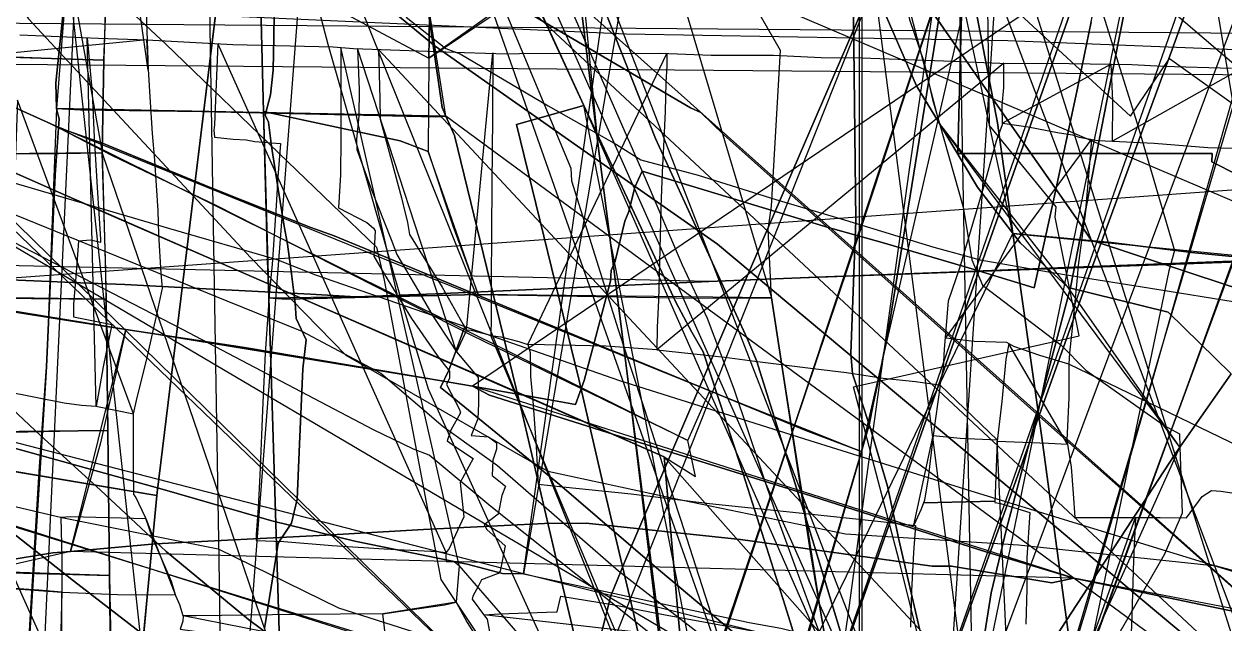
# Model space of a CAD drawing. Extents: x -6790 to 12600, y -1098 to 2171.
# Drawn here: x 516 to 627.3, y 359.2 to 414.8 of the extents above; entities that cross this region are included whole.
import ezdxf

# ---------------------------------------------------------------- set-up
doc = ezdxf.new("R2010")
doc.units = 0

msp = doc.modelspace()

# ---------------------------------------------------------------- linework, layer by layer
for points in [[(593.71, 814.33), (0.06, 814.26), (0.06, -0.07), (593.71, 0), (593.71, 814.33)], [(593.47, 802.52), (0, 802.52), (0, 0), (593.47, 0), (593.47, 802.52)], [(599.75, 628.52), (599.34, 625.74), (599.05, 623.63), (596.81, 608.92), (592.94, 584.31), (589.05, 559.57), (594.7, 558.69), (588.2, 518.03), (573.71, 430.7), (562.29, 363.85), (599.75, 628.52)], [(496.76, 624.88), (502.79, 613.87), (513.54, 594.55), (516.07, 589.88), (524.03, 578.97), (533.14, 567.12), (539.52, 558.76), (537.53, 548.68), (533.22, 521.8), (531.57, 512.61), (527.67, 488.19), (525.6, 476.26), (526.1, 474.08), (526.13, 459.17), (526.47, 440.74), (527.48, 410.55), (496.76, 624.88)], [(569.14, 404.27), (566.56, 425.19), (561.91, 459.18), (559.76, 473.28), (548.22, 553.03), (545.77, 569.34), (545.46, 571.99), (545.86, 574.09), (547.34, 582.9), (548.68, 589.74), (550.27, 598.21), (569.14, 404.27)], [(587.44, 377.59), (577.24, 347.05), (576.6, 345.58), (577.59, 343.55), (581.44, 339.31), (584.57, 335.49), (587.22, 342.98), (612.76, 415.15), (632.07, 471.38), (641.42, 498.23), (648.79, 519.67), (654.71, 536.68), (657.84, 545.98), (658.17, 547.38), (650.33, 548.96), (644.7, 549.8), (644.47, 548.54), (640.35, 535.96), (632.1, 511.28), (617.62, 468.35), (598.9, 411.87), (593.47, 395.51), (587.44, 377.59)], [(644.7, 549.8), (644.47, 548.54), (640.35, 535.96), (632.1, 511.28), (617.62, 468.35), (598.9, 411.87), (593.47, 395.51), (587.44, 377.59), (644.7, 549.8)], [(658.17, 547.38), (657.84, 545.98), (654.71, 536.68), (648.79, 519.67), (641.42, 498.23), (632.07, 471.38), (612.76, 415.15), (587.22, 342.98), (658.17, 547.38)], [(668.3, 544.72), (662.82, 528.57), (657.03, 511.78), (651.67, 496.63), (636.1, 451.72), (628.48, 430.58), (628.47, 429.17), (622.47, 412.48), (614.87, 391.78), (606.44, 368.13), (600.04, 350.51), (594, 333.82), (592.14, 328.69), (591.65, 326.87), (668.3, 544.72)], [(517.02, 517.32), (529.7, 489.97), (540, 467.64), (549.3, 447.66), (554.33, 436.68), (559.05, 426.57), (567.9, 407.29), (517.02, 517.32)], [(520.5, 516.62), (533.15, 488.5), (544.04, 465.87), (554.05, 443.24), (564.1, 422.2), (573.59, 400.55), (577.01, 392.51), (579.34, 387.55), (581.82, 381.01), (585.66, 369.6), (591.5, 353.56), (598.47, 330.65), (600.62, 322.66), (605.11, 317.93), (609.13, 309.43), (616.28, 294.98), (620.96, 285.67), (633.25, 262.15), (639.75, 248.6), (643.35, 240.69), (647.84, 230.64), (520.5, 516.62)], [(613, 498.18), (617.45, 473.77), (621.74, 452.4), (628.88, 415.49), (633.55, 391.5), (634.06, 388.68), (635.85, 388.4), (637.57, 378.19), (643, 348.79), (648.26, 320.95), (649.98, 312.25), (648.01, 312.79), (644.11, 311.83), (613, 498.18)], [(611.09, 494.35), (605.8, 455.06), (601.46, 424.35), (598.06, 401.12), (594.36, 374.67), (592.37, 359.78), (589.66, 341.62), (589.52, 339.35), (588.16, 329.48), (586.71, 317.39), (585.38, 308.14), (582.47, 285.39), (579.11, 260.34), (576.65, 241.79), (606.75, 231.4), (606.8, 230.34), (602.81, 210.55), (599.08, 191.44), (596.34, 176.89), (591.91, 153.67), (588.91, 137.6), (587.13, 128.03), (611.09, 494.35)], [(555.46, 488.7), (571.51, 492.81), (575.08, 479.54), (577.71, 469.97), (580.86, 458.53), (582.74, 449.43), (582.79, 447.1), (581.58, 436.52), (576.99, 429.31), (574.45, 425.8), (566.37, 420.85), (558.25, 415.02), (553.51, 411.68), (553.63, 417.46), (537.84, 420.06), (537.27, 441.4), (536.79, 461.13), (536.38, 471.63), (536.36, 474.34), (535.91, 475.35), (537.2, 481.24), (537.94, 484.63), (555.46, 488.7)], [(539.55, 486.89), (540.7, 486.11), (547.1, 477.14), (551.78, 471.79), (558.86, 464.02), (567.08, 455.22), (577.36, 444.85), (587.06, 434.84), (596.74, 426.07), (607.2, 416.81), (618.62, 406.28), (622.23, 411.65), (637.58, 400.7), (649.31, 391.87), (657.98, 385.66), (539.55, 486.89)], [(588.99, 482.29), (591.94, 478.36), (592.91, 477.24), (597.51, 451.52), (603.67, 419.24), (606.26, 405.68), (607.71, 395.41), (588.99, 482.29)], [(679.82, 388.34), (677.53, 388.31), (658.35, 390.25), (635.28, 392.56), (624.26, 393.63), (616.83, 394.57), (607.71, 395.41), (606.26, 405.68), (603.67, 419.24), (597.51, 451.52), (592.91, 477.24), (591.94, 478.36), (588.99, 482.29), (597.48, 480.92), (637.52, 473.1), (645.68, 471.49), (646.38, 471.57), (669.8, 463.38), (687.43, 457.12), (684.16, 427), (679.98, 388.34), (679.82, 388.34)], [(428.18, 481.58), (440.93, 480.13), (450.2, 479.32), (462.77, 471.69), (469.67, 466.95), (479.36, 458.65), (487.88, 451.64), (500.69, 439.86), (516.6, 424.7), (529.11, 413), (540.43, 402.05), (548.66, 394.13), (549.38, 391.07), (552.03, 377.02), (554.65, 363.32), (558.83, 356.99), (563.34, 349.3), (428.18, 481.58)], [(523.38, 411.47), (523.93, 425.47), (524.45, 443.69), (524.99, 472.44), (525.13, 476.15), (523.38, 411.47)], [(555.11, 406.28), (554.75, 407.09), (550.46, 436.78), (546.75, 461.04), (544.63, 473.33), (538.72, 473.04), (533.45, 472.95), (530.51, 465.96), (529.16, 462.5), (526.49, 455.54), (522.42, 445.25), (521.8, 442.84), (521.57, 441.43), (520.66, 429.84), (519.62, 416.22), (518.93, 409.39), (519, 407), (521.22, 406.88), (532.48, 406.72), (544.76, 406.44), (554.16, 406.23), (555.11, 406.28)], [(544.63, 473.33), (546.75, 461.04), (550.46, 436.78), (554.75, 407.09), (555.11, 406.28), (544.63, 473.33)], [(553.37, 461), (557.78, 449.03), (562.3, 437.17), (567.12, 424.05), (569.77, 416.34), (574.55, 404.22), (583.05, 385.65), (583.91, 383.61), (588.46, 369.12), (592.54, 355.69), (595.46, 346.16), (600.55, 330.02), (602.97, 323.3), (603.39, 321.86), (605.4, 323.11), (610.75, 312.87), (553.37, 461)], [(567.8, 350.4), (567.48, 350.68), (567.99, 352.23), (570.41, 361.81), (571.02, 363.3), (571.69, 364.97), (582.29, 389.66), (596.12, 421.75), (596.22, 423.41), (597.59, 429.21), (604.05, 461.81), (605.98, 461.49), (626.52, 458.95), (621.85, 435.28), (617.06, 411.04), (613.04, 390.38), (607.11, 368.01), (605.69, 362.08), (602.7, 343.11), (567.8, 350.4)], [(602.7, 343.11), (605.69, 362.08), (607.11, 368.01), (613.04, 390.38), (617.06, 411.04), (621.85, 435.28), (626.52, 458.95), (602.7, 343.11)], [(650.19, 456.27), (645.3, 421.04), (640.45, 384.4), (637.81, 364.39), (635.42, 345.88), (634.7, 338.03), (632.48, 338.24), (602.7, 343.11), (605.69, 362.08), (607.11, 368.01), (613.04, 390.38), (617.06, 411.04), (621.85, 435.28), (626.52, 458.95), (650.19, 456.27)], [(532.63, 452.76), (539.59, 430.32), (544.16, 412.98), (551.12, 388.7), (553.47, 381), (562.84, 360.38), (573.92, 335.97), (578.71, 324.77), (582.51, 316.06), (590.54, 299.3), (595.18, 288.04), (606.55, 263.9), (615.79, 243.6), (621.25, 230.98), (622.76, 228.31), (532.63, 452.76)], [(611.64, 453), (608.72, 443.89), (602.51, 425.07), (602.21, 423.98), (597.5, 394.69), (596.3, 387.25), (595.39, 382.53), (594.77, 379.71), (594.38, 377.65), (593.66, 375.18), (611.64, 453)], [(397.81, 393.15), (401.67, 446.22), (463.27, 436.34), (518.44, 427.77), (531.35, 425.76), (534.9, 425.34), (534.41, 421.25), (528.31, 371.38), (528.28, 371.09), (469.58, 380.96), (397.81, 393.15)], [(602.1, 345.25), (597.31, 364.46), (592.91, 381.18), (613.86, 385.91), (611.62, 396.91), (611.72, 397.89), (605.53, 405.43), (605.31, 420.78), (605.19, 423.84), (618.62, 427.01), (620.03, 441.99), (635.99, 444.39), (639.14, 444.54), (602.1, 345.25)], [(639.14, 444.54), (638.23, 442.39), (635.42, 435.66), (628.79, 410.48), (620.8, 382.39), (614.42, 360.31), (610.3, 346.82), (639.14, 444.54)], [(575.34, 374.68), (559.83, 381.53), (523.78, 397.19), (495.26, 409.81), (459.46, 425.51), (429.32, 438.82), (417.01, 443.96), (575.34, 374.68)], [(519, 407), (518.93, 409.39), (519.62, 416.22), (520.66, 429.84), (521.57, 441.43), (521.8, 442.84), (519, 407)], [(592.08, 440.15), (592.65, 431.76), (592.95, 412.79), (593.12, 396.6), (592.67, 384.26), (592.83, 382.39), (594.42, 377.51), (596.08, 371.96), (597.13, 367.02), (599.03, 358.74), (601.01, 350.28), (604.44, 339.67), (605.47, 336.2), (592.08, 440.15)], [(538.45, 439.02), (540.29, 435.46), (545.05, 425.96), (549.94, 416.2), (554.12, 412.78), (567.61, 403.29), (580.31, 394.42), (593.53, 383.35), (609.59, 369.97), (619.71, 361.43), (631.82, 351.29), (635.42, 348.53), (538.45, 439.02)], [(553.05, 434.22), (555.64, 428.31), (560.61, 416.05), (566.69, 401.46), (566.77, 400.29), (571.1, 386.51), (576.88, 368.9), (583.4, 348.61), (585.35, 342.52), (553.05, 434.22)], [(641.04, 351.09), (638.16, 353.66), (609.93, 378.64), (580.86, 404.59), (578.75, 406.64), (577.79, 407.06), (560.97, 416.92), (553.28, 421.49), (550.65, 428.2), (548.34, 433.81), (641.04, 351.09)], [(313.59, 432.06), (372.23, 412.05), (399, 402.78), (436.81, 391.59), (498.67, 373.27), (548.18, 358), (560.59, 353.88), (313.59, 432.06)], [(642.28, 431.96), (631.59, 402.16), (619.83, 370.18), (600.94, 317.98), (600.33, 316.29), (642.28, 431.96)], [(534.9, 425.34), (534.41, 421.25), (528.31, 371.38), (528.28, 371.09), (534.9, 425.34)], [(585.3, 389.43), (585.01, 395.79), (585.32, 397.93), (586.14, 412.39), (583.8, 416.45), (586.02, 425.17), (574.45, 425.8), (566.37, 420.85), (558.25, 415.02), (553.51, 411.68), (553.47, 403.02), (555.75, 396.12), (558.09, 389.74), (578.3, 389.4), (585.3, 389.43)], [(574.45, 425.8), (566.37, 420.85), (558.25, 415.02), (553.51, 411.68), (574.45, 425.8)], [(585.3, 389.43), (585.01, 395.79), (585.32, 397.93), (586.14, 412.39), (583.8, 416.45), (586.02, 425.17), (574.45, 425.8), (585.3, 389.43)], [(596.08, 424.14), (595.94, 415.55), (598.77, 409.11), (600.88, 405.6), (596.08, 424.14)], [(596.08, 424.14), (598.12, 415.25), (599.46, 411.26), (600.24, 407.82), (600.88, 405.6), (596.08, 424.14)], [(557.57, 381.23), (565.09, 379.9), (567.12, 379.54), (567.92, 381.76), (570.37, 390.97), (570.44, 391.97), (570.81, 392.85), (571.69, 396.54), (572.09, 397.46), (572.64, 399.69), (573.32, 401.19), (590.47, 396), (595.57, 394.58), (604.12, 392.06), (609.69, 390.35), (610.73, 395.1), (611.57, 398.91), (612.51, 403.39), (613.67, 408.74), (614.97, 415.03), (615.71, 418.76), (616.28, 420.94), (557.57, 381.23)], [(557.57, 381.23), (565.09, 379.9), (567.12, 379.54), (567.92, 381.76), (570.37, 390.97), (570.44, 391.97), (570.81, 392.85), (571.69, 396.54), (572.09, 397.46), (572.64, 399.69), (573.32, 401.19), (590.47, 396), (595.57, 394.58), (604.12, 392.06), (609.69, 390.35), (610.73, 395.1), (611.57, 398.91), (612.51, 403.39), (613.67, 408.74), (614.97, 415.03), (615.71, 418.76), (616.28, 420.94), (557.57, 381.23)], [(596.12, 421.75), (582.29, 389.66), (571.69, 364.97), (571.02, 363.3), (570.41, 361.81), (567.99, 352.23), (567.48, 350.68), (567.8, 350.4), (596.12, 421.75)], [(553.51, 411.68), (553.63, 417.46), (537.84, 420.06), (553.51, 411.68)], [(550.87, 404), (538.2, 406.72), (537.84, 420.06), (553.63, 417.46), (553.51, 411.68), (553.47, 403.02), (550.87, 404)], [(521.84, 413.56), (522.3, 408.46), (522.47, 404.32), (522.78, 399.19), (523.07, 394.87), (523.06, 394.57), (522.15, 394.78), (521.03, 394.69), (520.79, 391.4), (520.57, 388.84), (520.57, 387.68), (524.13, 386.95), (523.31, 383.03), (522.77, 379.87), (522.68, 379.39), (521.84, 413.56)], [(533.94, 413.02), (533.84, 410.02), (533.64, 405.48), (533.58, 404.98), (533.63, 404.33), (535.36, 404.17), (536.59, 404.08), (537.38, 403.94), (539.77, 403.75), (539.51, 400.65), (539.35, 398.01), (538.99, 392.52), (538.74, 390.09), (538.35, 384.3), (538.1, 379.02), (537.99, 376.7), (537.86, 373), (537.7, 369.96), (537.51, 367.48), (537.51, 366.94), (540.06, 366.82), (544.55, 366.47), (549.39, 366.16), (554.32, 365.91), (555.14, 365.8), (533.94, 413.02)], [(502.99, 402.71), (503.81, 411.59), (504.28, 412.18), (505.48, 411.98), (515.6, 411.72), (523.38, 411.47), (523.22, 402.9), (519.21, 402.83), (502.99, 402.71)], [(523.38, 411.47), (515.6, 411.72), (505.48, 411.98), (504.28, 412.18), (523.38, 411.47)], [(545.37, 412.66), (545.36, 407.47), (545.35, 404.25), (545.33, 400.85), (545.13, 397.8), (547.77, 396.42), (548.39, 395.91), (548.54, 395.64), (548.41, 393.29), (549.4, 391.6), (551.92, 387.53), (554.29, 384.1), (554.94, 383.24), (555.45, 382.62), (555.44, 381.99), (555.16, 381.41), (556.36, 379.09), (556.46, 378.77), (555.57, 377.16), (555.23, 376.18), (556.19, 375.49), (557.63, 374.53), (556.44, 372.3), (556.76, 369.13), (555.4, 366.2), (555.14, 365.8), (555.1, 365.49), (555.13, 364.97), (555.92, 364.95), (556.34, 364.61), (545.37, 412.66)], [(546.91, 412.55), (547.07, 408.75), (547.04, 406.31), (546.81, 404.12), (546.84, 403.21), (548.22, 399.45), (550.03, 394.84), (550.57, 393.47), (552.55, 390.07), (553.93, 387.71), (555.49, 385.34), (556.08, 384.43), (546.91, 412.55)], [(559.45, 412.16), (559.44, 406.18), (559.38, 399.98), (559.34, 395.62), (559.3, 390.85), (559.3, 387.55), (559.27, 385.93), (557.49, 386.41), (557.01, 386.44), (559.45, 412.16)], [(575.61, 412.1), (575.59, 410.97), (575.52, 409.41), (575.45, 406.73), (575.32, 404.09), (575.17, 401.09), (575.05, 397.86), (574.95, 393.93), (574.89, 391.5), (574.83, 389.21), (574.72, 386.68), (574.68, 384.6), (569.94, 384.94), (564.24, 385.09), (562.71, 385.12), (575.61, 412.1)], [(574.68, 384.6), (580.99, 383.93), (583.76, 383.56), (589.17, 382.87), (592.28, 382.52), (595.68, 381.99), (598.66, 381.69), (600.86, 381.38), (600.97, 381.35), (601.26, 382.9), (601.36, 384.69), (601.49, 386.13), (601.74, 389.17), (602.77, 392.23), (604.09, 396.6), (605.07, 399.95), (606.17, 404), (606.74, 405.51), (606.72, 407.29), (606.87, 408.95), (606.87, 410.71), (606.87, 411.21), (574.68, 384.6)], [(606.73, 405.65), (609.11, 405.3), (611.83, 404.78), (613.24, 404.55), (613.86, 404.33), (615.58, 404.02), (616.94, 403.96), (616.96, 407.67), (616.81, 411.12), (606.73, 405.65)], [(616.94, 403.96), (620.82, 403.77), (625.8, 403.37), (628.14, 403.31), (628.38, 405.98), (628.62, 408.23), (628.9, 410.7), (616.94, 403.96)], [(515.37, 407.76), (515.03, 398.39), (514.73, 392.99), (514.52, 387.1), (514.32, 382.22), (514.23, 380.78), (519.7, 379.71), (521.3, 379.47), (522.63, 379.4), (526.13, 378.69), (515.37, 407.76)], [(401.11, 406.89), (408.05, 405.56), (419.3, 403.74), (427.88, 402.28), (438.82, 400.54), (445.79, 399.28), (478.68, 393.62), (503.44, 389.95), (519.68, 387.4), (525.41, 386.51), (401.11, 406.89)], [(401.11, 406.89), (408.05, 405.56), (419.3, 403.74), (427.88, 402.28), (438.82, 400.54), (445.79, 399.28), (478.68, 393.62), (503.44, 389.95), (519.68, 387.4), (525.41, 386.51), (401.11, 406.89)], [(518.05, 383.03), (518.86, 400.84), (519.24, 406.04), (519.01, 406.84), (519, 407), (518.05, 383.03)], [(519, 407), (521.22, 406.88), (532.48, 406.72), (544.76, 406.44), (554.16, 406.23), (555.11, 406.28), (519, 407)], [(538.68, 389.45), (538.57, 392.93), (538.2, 406.72), (538.68, 389.45)], [(550.87, 404), (553.47, 403.02), (555.75, 396.12), (558.09, 389.74), (540.3, 389.32), (538.68, 389.45), (538.57, 392.93), (538.2, 406.72), (550.87, 404)], [(567.9, 407.29), (561.65, 405.51), (567.43, 381.89), (569.89, 371.32), (577.2, 340.3), (588.48, 292.38), (598.68, 247.92), (602.19, 232.61), (567.9, 407.29)], [(567.9, 407.29), (571.93, 398.72), (576.44, 389.02), (577.92, 386.26), (578.97, 384.44), (582.48, 373.8), (586.58, 360.88), (591.87, 343.89), (596.34, 330.19), (597.05, 327.66), (597.95, 325.16), (603.29, 314.94), (619, 284.5), (619.87, 283.38), (621.28, 280.48), (627.09, 268.51), (633.34, 255.22), (640.33, 240.67), (644.72, 231.79), (645.89, 229.97), (567.9, 407.29)], [(577.54, 376.2), (557.51, 385.93), (533.85, 397.98), (524.17, 402.62), (518.47, 405.57), (577.54, 376.2)], [(579.59, 380.8), (570.73, 384.47), (544.75, 395.2), (542.58, 395.95), (533.32, 399.65), (523.26, 403.77), (519.47, 405.12), (518.47, 405.57), (579.59, 380.8)], [(600.88, 405.6), (604.43, 399.7), (608.38, 394.55), (612.83, 390.4), (600.88, 405.6)], [(600.88, 405.6), (603.08, 397.86), (603.9, 392.96), (604.89, 390.62), (612.14, 385.09), (614.48, 382.72), (621.72, 377.6), (623.16, 376.82), (623.2, 375.6), (600.88, 405.6)], [(576.6, 345.58), (576.32, 346.17), (571.99, 381.92), (569.14, 404.27), (576.6, 345.58)], [(615, 404.12), (614.7, 400.44), (614.42, 397.19), (614.03, 394.53), (613.77, 392.44), (613.64, 390.98), (613.43, 388.76), (613.15, 386.04), (612.95, 384.35), (612.9, 383.29), (610.2, 384.1), (607.8, 384.92), (607.14, 385.28), (604.11, 385.39), (601.47, 385.7), (601.45, 385.71), (615, 404.12)], [(553.47, 403.02), (555.75, 396.12), (558.09, 389.74), (553.47, 403.02)], [(502.99, 402.71), (502.29, 394.34), (502.2, 393.77), (502.11, 393.21), (501.24, 389.63), (513.16, 389.4), (523.6, 389.3), (523.57, 391.99), (523.22, 402.9), (519.21, 402.83), (502.99, 402.71)], [(502.99, 402.71), (519.21, 402.83), (523.22, 402.9), (502.99, 402.71)], [(523.6, 389.3), (523.57, 391.99), (523.22, 402.9), (523.6, 389.3)], [(579.5, 390.94), (589.52, 391.34), (602.62, 391.86), (612.65, 392.25), (619.98, 392.53), (631.2, 392.96), (638.35, 393.36), (649.97, 393.85), (659.48, 394.28), (670.72, 394.72), (679.49, 395.16), (687.59, 395.09), (692.27, 395.3), (700.55, 395.69), (709.64, 395.96), (716.77, 396.16), (725.5, 396.43), (733.54, 396.73), (744.72, 397.14), (758.05, 397.64), (773.68, 398.03), (780.72, 398.27), (579.5, 390.94)], [(607.71, 395.41), (608.48, 389.95), (610.39, 376.47), (613.05, 356.84), (590.84, 343.51), (578.95, 336.21), (607.71, 395.41)], [(679.82, 388.34), (677.53, 388.31), (658.35, 390.25), (635.28, 392.56), (624.26, 393.63), (616.83, 394.57), (607.71, 395.41), (679.82, 388.34)], [(528.28, 371.09), (469.58, 380.96), (397.81, 393.15), (393.59, 275.55), (392.58, 253.35), (404.79, 254.82), (431.24, 258.31), (438.36, 259.44), (460.33, 258.49), (493.76, 257.24), (506.16, 256.82), (510.18, 256.52), (516.4, 256.44), (517.86, 257.87), (521.71, 302.06), (528.28, 371.09)], [(397.81, 393.15), (469.58, 380.96), (528.28, 371.09), (397.81, 393.15)], [(456.98, 393.72), (462.61, 393.44), (470.93, 393.14), (479.15, 392.79), (484.13, 392.54), (494.27, 392.05), (500.62, 391.72), (506.64, 391.43), (513.97, 391.15), (521.22, 390.82), (525.32, 390.68), (532.26, 390.31), (542.54, 389.78), (546.74, 389.54), (554.13, 389.8), (562.53, 390.18), (570.62, 390.55), (579.5, 390.94), (456.98, 393.72)], [(498.48, 376.59), (501.24, 389.63), (513.16, 389.4), (523.6, 389.3), (523.75, 377.13), (515.52, 377.03), (498.48, 376.59)], [(501.24, 389.63), (513.16, 389.4), (523.6, 389.3), (501.24, 389.63)], [(558.09, 389.74), (540.3, 389.32), (538.68, 389.45), (558.09, 389.74)], [(590.24, 358.21), (575.03, 358.17), (545.86, 357.71), (539.68, 357.52), (538.68, 389.45), (540.3, 389.32), (558.09, 389.74), (578.3, 389.4), (585.3, 389.43), (588.97, 365.65), (590.24, 358.21)], [(558.09, 389.74), (578.3, 389.4), (585.3, 389.43), (558.09, 389.74)], [(612.83, 390.4), (622.11, 388.1), (627.94, 382.4), (623.2, 375.6), (612.83, 390.4)], [(585.3, 389.43), (588.97, 365.65), (590.24, 358.21), (585.3, 389.43)], [(525.41, 386.51), (523.06, 376), (520.28, 365.92), (525.41, 386.51)], [(520.28, 365.92), (528.16, 366.61), (543.98, 367.41), (553.03, 367.96), (564.24, 368.5), (568.13, 368.53), (582.43, 367.01), (600.2, 364.56), (602, 364.56), (611.32, 362.99), (613.37, 363.42), (605.2, 365.87), (586.82, 371.75), (571.27, 376.57), (559.16, 380.41), (557.57, 381.23), (551.07, 382.37), (536.41, 384.82), (525.41, 386.51), (523.06, 376), (520.28, 365.92)], [(525.41, 386.51), (523.06, 376), (520.28, 365.92), (525.41, 386.51)], [(520.28, 365.92), (528.16, 366.61), (543.98, 367.41), (553.03, 367.96), (564.24, 368.5), (568.13, 368.53), (582.43, 367.01), (600.2, 364.56), (602, 364.56), (611.32, 362.99), (613.37, 363.42), (605.2, 365.87), (586.82, 371.75), (571.27, 376.57), (559.16, 380.41), (557.57, 381.23), (551.07, 382.37), (536.41, 384.82), (525.41, 386.51), (523.06, 376), (520.28, 365.92)], [(525.41, 386.51), (536.41, 384.82), (551.07, 382.37), (557.57, 381.23), (525.41, 386.51)], [(525.41, 386.51), (536.41, 384.82), (551.07, 382.37), (557.57, 381.23), (525.41, 386.51)], [(607.34, 385.17), (607.05, 383.74), (606.67, 379.81), (606.23, 376.15), (611.01, 375.95), (612.78, 375.85), (607.34, 385.17)], [(505.76, 384.16), (519.81, 352.85), (525.75, 339.86), (533.08, 323.83), (542.67, 303.25), (549.91, 286.99), (559.35, 266.22), (564.97, 253.9), (571.83, 239.07), (580.75, 219.88), (587.04, 206.01), (589.39, 200.8), (590.68, 196.97), (592.64, 171.62), (594.83, 148.3), (596.28, 124.7), (598.56, 99.46), (599.94, 77.52), (505.76, 384.16)], [(487.01, 383.27), (528.99, 371.64), (538.95, 368.76), (546.67, 366.88), (557.08, 364.73), (560.37, 363.86), (562.29, 363.85), (487.01, 383.27)], [(515.63, 344.04), (515.88, 346.16), (516.52, 359.09), (517.38, 373.32), (518.05, 383.03), (515.63, 344.04)], [(612.9, 383.29), (612.88, 380.16), (612.72, 376.22), (613.12, 373.74), (613.28, 371.28), (613.46, 369.05), (617.04, 369.05), (621.35, 369.06), (623.82, 369.03), (625.26, 371.01), (626.13, 371.58), (627, 371.51), (631.03, 370.88), (636.18, 370.27), (639.56, 369.65), (641.87, 369.29), (612.9, 383.29)], [(557.57, 381.23), (559.16, 380.41), (571.27, 376.57), (586.82, 371.75), (605.2, 365.87), (613.37, 363.42), (557.57, 381.23)], [(557.57, 381.23), (559.16, 380.41), (571.27, 376.57), (586.82, 371.75), (605.2, 365.87), (613.37, 363.42), (557.57, 381.23)], [(593.66, 375.18), (588.48, 377.13), (579.59, 380.8), (593.66, 375.18)], [(600.97, 381.35), (600.53, 378.23), (600.32, 376.66), (602.82, 376.43), (606.25, 376.25), (600.97, 381.35)], [(587.44, 377.59), (577.24, 347.05), (576.6, 345.58), (587.44, 377.59)], [(495.24, 364.65), (498.48, 376.59), (515.52, 377.03), (523.75, 377.13), (523.91, 363.67), (511.35, 364.01), (496.7, 364.43), (495.24, 364.65)], [(498.48, 376.59), (515.52, 377.03), (523.75, 377.13), (498.48, 376.59)], [(600.32, 376.66), (599.83, 372.74), (599.51, 370.66), (599.18, 369.82), (598.5, 368.34), (600.32, 376.66)], [(593.66, 375.18), (589.47, 360.79), (586.62, 350.94), (584.83, 345.33), (593.66, 375.18)], [(623.2, 375.6), (622.73, 374.92), (611.66, 357.95), (610.47, 353.03), (609.23, 344.5), (623.2, 375.6)], [(623.2, 375.6), (623.41, 369.45), (621.76, 365.67), (615.45, 354.65), (609.23, 344.5), (623.2, 375.6)], [(575.34, 374.68), (577.52, 350.2), (577.65, 345.78), (611.27, 305.82), (649.3, 260.8), (661.48, 246.37), (661.5, 242.32), (685.05, 211.7), (686.37, 210.84), (719.01, 187.38), (730.81, 179.13), (750.14, 177.15), (575.34, 374.68)], [(528.28, 371.09), (521.71, 302.06), (517.86, 257.87), (528.28, 371.09)], [(599.42, 370.43), (606.01, 370.57), (606.04, 370.57), (599.42, 370.43)], [(527.29, 368.95), (520.31, 369.13), (519.4, 369.07), (519.47, 365.3), (519.47, 362.15), (524.65, 361.92), (530.02, 361.9), (527.29, 368.95)], [(520.28, 365.92), (528.16, 366.61), (543.98, 367.41), (553.03, 367.96), (564.24, 368.5), (568.13, 368.53), (582.43, 367.01), (600.2, 364.56), (602, 364.56), (611.32, 362.99), (613.37, 363.42), (520.28, 365.92)], [(520.28, 365.92), (528.16, 366.61), (543.98, 367.41), (553.03, 367.96), (564.24, 368.5), (568.13, 368.53), (582.43, 367.01), (600.2, 364.56), (602, 364.56), (611.32, 362.99), (613.37, 363.42), (520.28, 365.92)], [(619.07, 369.06), (618.88, 365.1), (618.72, 358.99), (618.55, 356.48), (618.18, 352.64), (617.77, 347.3), (617.32, 343.7), (617.04, 341.3), (616.45, 337.29), (616.03, 334.99), (615.49, 335.22), (610.92, 335.55), (607.22, 335.79), (619.07, 369.06)], [(469.21, 354.22), (491.83, 361.24), (493.52, 361.67), (496.28, 361.91), (506.48, 363.82), (518.63, 365.78), (520.28, 365.92), (469.21, 354.22)], [(469.21, 354.22), (491.83, 361.24), (493.52, 361.67), (496.28, 361.91), (506.48, 363.82), (518.63, 365.78), (520.28, 365.92), (469.21, 354.22)], [(495.24, 364.65), (492.99, 356.3), (487.6, 344.03), (482.56, 332.65), (481.19, 330.08), (482.49, 330.14), (486.35, 330.3), (498.49, 330.1), (502.24, 330.02), (517.01, 329.7), (524.56, 329.36), (524.15, 343.82), (523.91, 363.67), (511.35, 364.01), (496.7, 364.43), (495.24, 364.65)], [(495.24, 364.65), (496.7, 364.43), (511.35, 364.01), (523.91, 363.67), (495.24, 364.65)], [(524.56, 329.36), (524.15, 343.82), (523.91, 363.67), (524.56, 329.36)], [(562.29, 363.85), (578.82, 360.28), (583.23, 359.33), (586.18, 358.81), (597.69, 355.93), (609.79, 352.92), (619, 350.73), (622.97, 349.2), (628.38, 347.37), (562.29, 363.85)], [(613.37, 363.42), (631.5, 359.67), (645.11, 357.07), (673.33, 351.91), (674.27, 351.75), (613.37, 363.42)], [(613.37, 363.42), (631.5, 359.67), (645.11, 357.07), (673.33, 351.91), (674.27, 351.75), (613.37, 363.42)], [(519.47, 362.15), (517.35, 362.33), (513.64, 362.56), (513.08, 362.59), (519.47, 362.15)], [(519.47, 362.15), (519.39, 358.61), (519.49, 354.63), (519.47, 362.15)], [(549.27, 360.11), (551.75, 360.49), (555, 360.97), (556.05, 361.21), (549.27, 360.11)], [(558.62, 360.02), (560.07, 360.13), (564.43, 360.27), (565.44, 360.32), (565.76, 361.76), (570.53, 360.98), (575.3, 360.05), (581.89, 358.86), (589.77, 357.37), (595.67, 356.06), (598.1, 355.55), (558.62, 360.02)], [(530.75, 359.94), (530.7, 359.43), (530.47, 358.7), (534.48, 358.14), (539.28, 357.52), (543.38, 356.97), (546.65, 356.61), (549.6, 356.22), (530.75, 359.94)]]:
    msp.add_lwpolyline(points, close=True)
for points in [[(566.12, 635.01), (583.84, 631.4), (587.57, 630.64), (599.75, 628.52), (599.34, 625.74), (599.05, 623.63), (596.81, 608.92), (592.94, 584.31), (589.05, 559.57), (594.7, 558.69), (588.2, 518.03), (573.71, 430.7), (562.29, 363.85), (560.37, 363.86), (557.08, 364.73), (546.67, 366.88), (538.95, 368.76), (528.99, 371.64), (487.01, 383.27)], [(512.83, 603.16), (521.55, 590.68), (529.05, 580.28), (536.21, 570.02), (540.78, 563.82), (545.52, 557.24), (543.92, 548.88), (542.25, 538.96), (540.51, 527.78), (537.68, 511.97), (534.44, 493.69), (532.05, 479.31), (531.95, 476.61), (532.29, 459.19), (533.29, 439.45), (533.21, 414.42), (533.77, 381.47), (534.03, 365.16), (534.39, 340.48), (534.72, 307.92), (535.06, 282.58), (535.64, 276.34), (496.87, 633.35)], [(609.23, 67.74), (599.13, 614.13), (599.13, 614.13), (563.94, 558.69), (550.88, 538.3), (543.51, 527.47), (533.92, 511.9), (529.78, 506.16), (524.99, 498.38), (518.03, 477.45), (515.72, 472.59), (516.26, 446.92), (515.32, 441.98), (515.84, 436.47), (521.01, 415.38), (523.26, 402.75), (532.12, 376.82), (539.49, 355.17), (545.04, 343.7), (550.03, 329.29), (559.41, 309.97), (564.17, 296.77), (574.19, 279.89), (584.88, 254.89)], [(598.68, 247.92), (588.48, 292.38), (577.2, 340.3), (569.89, 371.32), (567.43, 381.89), (561.65, 405.51), (567.9, 407.29), (567.9, 407.29), (559.05, 426.57), (554.33, 436.68), (549.3, 447.66), (540, 467.64), (529.7, 489.97), (517.02, 517.32), (516.4, 517.44), (506.91, 519.31)], [(506.21, 107.58), (524.74, 504.14), (524.74, 504.14), (524.05, 500.26), (523.51, 497.74), (522.07, 491.82), (519.52, 480.98), (513.81, 456.3)], [(685.33, 175.87), (588.99, 482.29), (588.99, 482.29), (593.8, 480.06), (597.09, 476.16), (608.97, 438.45), (619.23, 405.6), (622.7, 393.83), (622.18, 391.94), (614.64, 355.83), (613.19, 350.03), (586.42, 338.82), (589.41, 328.26), (597.77, 322.26), (622.36, 304.55), (626.18, 301.6), (626.87, 300.29), (650.02, 266.86)], [(512.25, 381.57), (517.49, 376.68), (523.06, 371.6), (529.17, 365.91), (536.79, 359.59), (541.75, 355.92), (544.03, 354.16), (552.64, 350.92), (562.66, 349.4), (563.34, 349.3), (426.01, 481.36)], [(515.6, 411.72), (523.38, 411.47), (523.93, 425.47), (524.45, 443.69), (524.99, 472.44), (525.13, 476.15), (511.08, 472.89)], [(566.56, 425.19), (569.14, 404.27), (571.99, 381.92), (576.32, 346.17), (576.6, 345.58), (576.6, 345.58), (577.24, 347.05), (587.44, 377.59), (593.47, 395.51), (598.9, 411.87), (617.62, 468.35)], [(551.41, 415.48), (555.09, 412.57), (556.42, 412.06), (564.59, 407.26), (570.94, 403.66), (573.19, 402.23), (578.5, 400.82), (585.72, 398.57), (592.18, 396.64), (600.37, 394.15), (604.67, 392.96), (611.53, 391.77), (620.29, 390.35), (629.09, 388.94), (634.89, 387.87), (640.24, 387.06), (646.16, 386.6), (654.25, 385.98), (657.98, 385.66), (520.94, 444.18)], [(649.3, 260.8), (611.27, 305.82), (577.65, 345.78), (577.52, 350.2), (575.34, 374.68), (559.83, 381.53), (523.78, 397.19), (495.26, 409.81), (459.46, 425.51), (429.32, 438.82), (417.01, 443.96), (416.93, 443.23), (416.17, 443.15), (416.1, 442.87), (407.69, 413.31), (407.69, 413.31), (408.04, 412.48), (434.12, 391.73), (432.54, 351.04), (430.77, 302.52), (513.68, 256.43)], [(513.01, 443.68), (521.8, 442.84), (521.57, 441.43), (520.66, 429.84), (519.62, 416.22), (518.93, 409.39), (519, 407), (519.01, 406.84), (519.24, 406.04), (518.86, 400.84), (518.05, 383.03), (517.38, 373.32), (516.52, 359.09), (515.88, 346.16)], [(515.43, 357.21), (519.85, 356.84), (541.08, 355.37), (559.79, 354.07), (595.44, 351.42), (628.92, 349.2), (635.42, 348.53), (631.82, 351.29), (619.71, 361.43), (609.59, 369.97), (593.53, 383.35), (580.31, 394.42), (567.61, 403.29), (554.12, 412.78), (549.94, 416.2), (545.05, 425.96), (540.29, 435.46), (538.45, 439.02), (524.54, 437.46), (512.33, 436.13)], [(287.24, 438.48), (311.22, 433.54), (339.73, 427.72), (352.29, 424.97), (371.66, 421.19), (376.67, 420.36), (394.89, 419.13), (418.32, 418.07), (444.14, 417.85), (475.94, 416.95), (527.27, 415.94), (571.83, 413.94), (607.24, 413.32), (652.64, 411.5), (688.64, 410.35), (736.19, 409.18), (161.98, 414.08)], [(500.78, 438.1), (516.39, 415.33), (537.01, 393.16), (545.81, 384.11), (564.56, 373.36), (576.04, 370.9), (592.16, 367.56), (608.22, 366.54), (626.55, 364.58), (646.51, 359.23), (657.42, 357.99), (681.81, 357.96), (700.72, 356.15), (709.24, 355.24), (724.68, 351.83), (737.99, 346.02), (743.79, 340.51), (755.12, 322.26), (760.71, 311.42), (767.56, 302.08), (775.55, 284.91), (779.68, 258.4)], [(653.89, 268.82), (637.37, 277.62), (624.31, 284.44), (611.25, 291.29), (607.37, 294.3), (599.4, 304.22), (592.13, 312.96), (584.25, 322.71), (580.62, 326.97), (574.06, 335.25), (572.76, 336.93), (571.31, 339.95), (568.11, 353.5), (565.24, 365.64), (562.2, 378.6), (555.91, 404.51), (555.11, 406.28), (554.75, 407.09), (550.46, 436.78)], [(533.88, 318.73), (542.8, 434.21)], [(515.76, 433.77), (519.65, 433.67), (530.45, 433.33), (531.92, 432.67), (551.28, 430.4), (574.59, 426.85), (596.12, 421.75), (596.12, 421.75), (582.29, 389.66), (571.69, 364.97), (571.02, 363.3), (570.41, 361.81), (567.99, 352.23), (567.48, 350.68), (567.8, 350.4), (564.12, 340.28), (554.09, 312.65), (549.48, 311.05), (522.96, 302.37), (518.04, 301), (514.33, 298.66)], [(642.28, 431.96), (631.59, 402.16), (619.83, 370.18), (600.94, 317.98), (600.33, 316.29), (591.65, 326.87), (592.14, 328.69), (594, 333.82), (600.04, 350.51), (606.44, 368.13), (614.87, 391.78), (622.47, 412.48), (628.47, 429.17)], [(666.62, 426.39), (657.93, 403.95), (634.74, 342.4), (622.22, 309.82), (618, 298.82), (617.09, 296.96), (615.77, 297.6), (608.27, 306.62), (600.33, 316.29), (600.94, 317.98), (619.83, 370.18), (631.59, 402.16), (642.28, 431.96)], [(599.03, 358.74), (597.13, 367.02), (596.08, 371.96), (594.42, 377.51), (592.83, 382.39), (592.67, 384.26), (593.12, 396.6), (592.95, 412.79), (592.65, 431.76)], [(592.65, 431.76), (592.95, 412.79), (593.12, 396.6), (592.67, 384.26), (592.83, 382.39), (594.42, 377.51), (596.08, 371.96), (597.13, 367.02), (599.03, 358.74)], [(573.71, 430.7), (562.29, 363.85), (578.82, 360.28), (583.23, 359.33), (586.18, 358.81), (597.69, 355.93), (609.79, 352.92), (619, 350.73), (622.97, 349.2), (628.38, 347.37), (628.84, 350.51), (634.47, 390.48), (639.91, 430.4)], [(612.76, 415.15), (587.22, 342.98), (584.57, 335.49), (591.65, 326.87), (592.14, 328.69), (594, 333.82), (600.04, 350.51), (606.44, 368.13), (614.87, 391.78), (622.47, 412.48), (628.47, 429.17)], [(559.05, 426.57), (567.9, 407.29), (571.93, 398.72), (576.44, 389.02), (577.92, 386.26), (578.97, 384.44), (582.48, 373.8), (586.58, 360.88), (591.87, 343.89), (596.34, 330.19), (597.05, 327.66), (597.95, 325.16), (603.29, 314.94), (619, 284.5), (619.87, 283.38), (621.28, 280.48), (627.09, 268.51)], [(524.15, 343.82), (523.91, 363.67), (523.75, 377.13), (523.6, 389.3), (523.57, 391.99), (523.22, 402.9), (523.38, 411.47), (523.93, 425.47)], [(642.12, 323.11), (603.38, 425.51)], [(566.56, 425.19), (569.14, 404.27), (571.99, 381.92), (576.32, 346.17), (576.6, 345.58), (577.59, 343.55), (581.44, 339.31), (584.57, 335.49), (591.65, 326.87), (600.33, 316.29), (608.27, 306.62), (615.77, 297.6), (617.09, 296.96), (618.01, 296.51), (638.72, 284.07)], [(601.46, 424.35), (598.06, 401.12), (594.36, 374.67), (592.37, 359.78), (589.66, 341.62), (589.52, 339.35), (588.16, 329.48), (586.71, 317.39), (585.38, 308.14), (582.47, 285.39), (579.11, 260.34)], [(601.46, 424.35), (598.06, 401.12), (594.36, 374.67), (592.37, 359.78), (589.66, 341.62), (589.52, 339.35), (588.16, 329.48), (586.71, 317.39), (585.38, 308.14), (582.47, 285.39), (579.11, 260.34)], [(514.9, 407.19), (518.47, 405.57), (519.47, 405.12), (523.26, 403.77), (533.32, 399.65), (542.58, 395.95), (544.75, 395.2), (570.73, 384.47), (579.59, 380.8), (588.48, 377.13), (593.66, 375.18), (594.38, 377.65), (594.77, 379.71), (595.39, 382.53), (596.3, 387.25), (597.5, 394.69), (602.21, 423.98)], [(539.28, 421.9), (539.14, 413.68), (539.09, 410.56), (538.85, 408.26), (538.34, 406.38), (538.64, 405.73), (538.94, 403.52), (539.55, 399.52), (540.08, 396.27), (540.4, 394.41), (540.79, 391.66), (541.12, 388.95), (541.22, 387.52), (542.15, 385.53), (541.84, 382.86), (541.54, 375.86), (541.3, 370.77), (540.78, 368.53), (539.56, 366.67), (539.36, 365.48), (538.28, 358.78)], [(539.28, 421.9), (539.14, 413.68), (539.09, 410.56), (538.85, 408.26), (538.34, 406.38), (538.64, 405.73), (538.94, 403.52), (539.55, 399.52), (540.08, 396.27), (540.4, 394.41), (540.79, 391.66), (541.12, 388.95), (541.22, 387.52), (542.15, 385.53), (541.84, 382.86), (541.54, 375.86), (541.3, 370.77), (540.78, 368.53), (539.56, 366.67), (539.36, 365.48), (538.28, 358.78)], [(538.28, 358.78), (539.36, 365.48), (539.56, 366.67), (540.78, 368.53), (541.3, 370.77), (541.54, 375.86), (541.84, 382.86), (542.15, 385.53), (541.22, 387.52), (541.12, 388.95), (540.79, 391.66), (540.4, 394.41), (540.08, 396.27), (539.55, 399.52), (538.94, 403.52), (538.64, 405.73), (538.34, 406.38), (538.85, 408.26), (539.09, 410.56), (539.14, 413.68), (539.28, 421.9)], [(551.41, 415.48), (555.09, 412.57), (556.42, 412.06), (564.59, 407.26), (570.94, 403.66), (573.19, 402.23), (578.5, 400.82), (585.72, 398.57), (592.18, 396.64), (600.37, 394.15), (604.67, 392.96), (611.53, 391.77), (620.29, 390.35), (629.09, 388.94), (634.89, 387.87), (640.24, 387.06), (646.16, 386.6), (654.25, 385.98), (657.98, 385.66), (660.34, 385.42), (662.74, 402.32), (665.48, 421.95)], [(603.19, 422.73), (602.89, 414.68), (602.6, 402.81), (617.19, 402.82), (626.2, 402.83), (626.15, 402.05), (628.54, 400.84)], [(628.54, 400.84), (626.15, 402.05), (626.2, 402.83), (617.19, 402.82), (602.6, 402.81), (602.89, 414.68), (603.19, 422.73)], [(603.19, 422.73), (602.89, 414.68), (602.6, 402.81), (617.19, 402.82), (626.2, 402.83), (626.15, 402.05), (628.54, 400.84)], [(517.86, 257.87), (521.71, 302.06), (528.28, 371.09), (528.31, 371.38), (534.41, 421.25)], [(560.61, 416.05), (566.69, 401.46), (566.77, 400.29), (571.1, 386.51), (576.88, 368.9), (583.4, 348.61), (585.35, 342.52), (587.66, 342.45), (602.32, 342.64), (602.66, 342.67), (602.1, 345.25), (597.31, 364.46), (592.91, 381.18), (613.86, 385.91), (611.62, 396.91), (611.72, 397.89), (605.53, 405.43), (605.31, 420.78)], [(560.61, 416.05), (566.69, 401.46), (566.77, 400.29), (571.1, 386.51), (576.88, 368.9), (583.4, 348.61), (585.35, 342.52), (587.66, 342.45), (602.32, 342.64), (602.66, 342.67), (602.1, 345.25), (597.31, 364.46), (592.91, 381.18), (613.86, 385.91), (611.62, 396.91), (611.72, 397.89), (605.53, 405.43), (605.31, 420.78)], [(631.25, 343.53), (617.65, 343.1), (604.87, 342.82), (602.66, 342.67), (602.1, 345.25), (597.31, 364.46), (592.91, 381.18), (613.86, 385.91), (611.62, 396.91), (611.72, 397.89), (605.53, 405.43), (605.31, 420.78)], [(631.25, 343.53), (617.65, 343.1), (604.87, 342.82), (602.66, 342.67), (602.1, 345.25), (597.31, 364.46), (592.91, 381.18), (613.86, 385.91), (611.62, 396.91), (611.72, 397.89), (605.53, 405.43), (605.31, 420.78)], [(537.84, 420.06), (538.2, 406.72), (538.57, 392.93), (538.68, 389.45), (539.68, 357.52)], [(498.28, 419.54), (516.41, 418.99), (536.61, 418.47), (555.96, 417.66), (583.27, 416.94), (599.34, 416.68), (621.82, 415.9), (649.16, 415.24), (672.83, 414.8), (693.94, 414.07), (712.26, 413.6), (730.75, 413.2), (736.59, 413.09), (161.13, 417.8)], [(598.35, 418.65), (606.1, 407.51), (613.76, 396.57), (614.95, 394.8), (627.77, 390.55), (632.64, 389.06), (642.28, 384.65), (661.95, 375.68), (681.26, 366.73), (693.18, 361.12), (693.92, 360.59), (714.67, 361.56), (728.48, 362.15), (744.28, 362.77), (754.03, 363.04), (766.16, 363.42)], [(766.16, 363.42), (754.03, 363.04), (744.28, 362.77), (728.48, 362.15), (714.67, 361.56), (693.92, 360.59), (693.18, 361.12), (681.26, 366.73), (661.95, 375.68), (642.28, 384.65), (632.64, 389.06), (627.77, 390.55), (614.95, 394.8), (613.76, 396.57), (606.1, 407.51), (598.35, 418.65)], [(766.16, 363.42), (754.03, 363.04), (744.28, 362.77), (728.48, 362.15), (714.67, 361.56), (693.92, 360.59), (693.18, 361.12), (681.26, 366.73), (661.95, 375.68), (642.28, 384.65), (632.64, 389.06), (627.77, 390.55), (614.95, 394.8), (613.76, 396.57), (606.1, 407.51), (598.35, 418.65)], [(766.16, 363.42), (754.03, 363.04), (744.28, 362.77), (728.48, 362.15), (714.67, 361.56), (693.92, 360.59), (693.18, 361.12), (681.26, 366.73), (661.95, 375.68), (642.28, 384.65), (632.64, 389.06), (627.77, 390.55), (614.95, 394.8), (613.76, 396.57), (606.1, 407.51), (598.35, 418.65)], [(560.97, 416.92), (577.79, 407.06), (578.75, 406.64), (580.86, 404.59), (609.93, 378.64), (638.16, 353.66), (641.04, 351.09), (651.19, 355.18), (656.35, 354.77), (701.98, 350.18), (747.17, 345.47), (747.57, 351.66), (748.73, 371.22), (750.83, 409.55), (750.83, 409.55), (734.89, 412.67), (718.69, 415.64)], [(560.97, 416.92), (577.79, 407.06), (578.75, 406.64), (580.86, 404.59), (609.93, 378.64), (638.16, 353.66), (641.04, 351.09), (640.75, 350.98), (642.96, 344), (652.05, 316.55), (653.71, 311.46), (653.8, 310.56), (651.78, 302.23), (657.69, 299.55), (659.48, 288.61), (661.74, 276.19), (659.5, 268.67)], [(569.77, 416.34), (574.55, 404.22), (583.05, 385.65), (583.91, 383.61), (588.46, 369.12), (592.54, 355.69), (595.46, 346.16), (600.55, 330.02), (602.97, 323.3), (603.39, 321.86), (605.4, 323.11), (610.75, 312.87), (622.58, 315.2), (626.43, 316), (630.23, 316)], [(636.83, 260.75), (630.01, 273.41), (625.38, 282.06), (623.15, 286.58), (622.28, 288.45), (615.21, 303.41), (610.75, 312.87), (610.75, 312.87), (605.4, 323.11), (603.39, 321.86), (602.97, 323.3), (600.55, 330.02), (595.46, 346.16), (592.54, 355.69), (588.46, 369.12), (583.91, 383.61), (583.05, 385.65), (574.55, 404.22), (569.77, 416.34)], [(590.24, 358.21), (588.97, 365.65), (585.3, 389.43), (585.01, 395.79), (585.32, 397.93), (586.14, 412.39), (583.8, 416.45)], [(656.69, 268.37), (654.95, 272.66), (654.41, 277.8), (652.56, 293.62), (650.63, 298.27), (650.5, 298.57), (647.65, 313.02), (645.62, 322.89), (642.32, 340.05), (641.42, 340.88), (635.61, 347.92), (635.42, 348.53), (631.82, 351.29), (619.71, 361.43), (609.59, 369.97), (593.53, 383.35), (580.31, 394.42), (567.61, 403.29), (554.12, 412.78), (549.94, 416.2)], [(551.41, 415.48), (555.09, 412.57), (556.42, 412.06), (564.59, 407.26), (570.94, 403.66), (573.19, 402.23), (578.5, 400.82), (585.72, 398.57), (592.18, 396.64), (600.37, 394.15), (604.67, 392.96), (611.53, 391.77), (620.29, 390.35), (629.09, 388.94)], [(560.61, 416.05), (566.69, 401.46), (566.77, 400.29), (571.1, 386.51), (576.88, 368.9), (583.4, 348.61), (585.35, 342.52), (587.17, 339.73), (601.99, 304.21), (613.82, 275.86), (613.86, 274.41), (618.98, 247.98)], [(560.61, 416.05), (566.69, 401.46), (566.77, 400.29), (571.1, 386.51), (576.88, 368.9), (583.4, 348.61), (585.35, 342.52), (587.17, 339.73), (601.99, 304.21), (613.82, 275.86), (613.86, 274.41), (618.98, 247.98)], [(595.94, 415.55), (598.77, 409.11), (600.88, 405.6), (604.43, 399.7), (608.38, 394.55), (612.83, 390.4), (612.83, 390.4), (622.11, 388.1), (627.94, 382.4), (623.2, 375.6), (622.73, 374.92), (611.66, 357.95)], [(627.48, 271.54), (622.07, 271.83), (622.35, 277.07), (620.35, 286.46), (613.49, 311.55), (607.55, 329.21), (606.63, 332.29), (607.19, 334.06), (609.23, 344.5), (610.47, 353.03), (611.66, 357.95), (622.73, 374.92), (623.2, 375.6), (627.94, 382.4), (622.11, 388.1), (612.83, 390.4), (608.38, 394.55), (604.43, 399.7), (600.88, 405.6), (598.77, 409.11), (595.94, 415.55)], [(503.44, 389.95), (519.68, 387.4), (525.41, 386.51), (536.41, 384.82), (551.07, 382.37), (557.57, 381.23), (565.09, 379.9), (567.12, 379.54), (567.92, 381.76), (570.37, 390.97), (570.44, 391.97), (570.81, 392.85), (571.69, 396.54), (572.09, 397.46), (572.64, 399.69), (573.32, 401.19), (590.47, 396), (595.57, 394.58), (604.12, 392.06), (609.69, 390.35), (610.73, 395.1), (611.57, 398.91), (612.51, 403.39), (613.67, 408.74), (614.97, 415.03)], [(503.44, 389.95), (519.68, 387.4), (525.41, 386.51), (536.41, 384.82), (551.07, 382.37), (557.57, 381.23), (565.09, 379.9), (567.12, 379.54), (567.92, 381.76), (570.37, 390.97), (570.44, 391.97), (570.81, 392.85), (571.69, 396.54), (572.09, 397.46), (572.64, 399.69), (573.32, 401.19), (590.47, 396), (595.57, 394.58), (604.12, 392.06), (609.69, 390.35), (610.73, 395.1), (611.57, 398.91), (612.51, 403.39), (613.67, 408.74), (614.97, 415.03)], [(614.97, 415.03), (613.67, 408.74), (612.51, 403.39), (611.57, 398.91), (610.73, 395.1), (609.69, 390.35), (604.12, 392.06), (595.57, 394.58), (590.47, 396), (573.32, 401.19), (572.64, 399.69), (572.09, 397.46), (571.69, 396.54), (570.81, 392.85), (570.44, 391.97), (570.37, 390.97), (567.92, 381.76), (567.12, 379.54), (565.09, 379.9), (557.57, 381.23), (559.16, 380.41), (571.27, 376.57), (586.82, 371.75), (605.2, 365.87), (613.37, 363.42), (631.5, 359.67)], [(614.97, 415.03), (613.67, 408.74), (612.51, 403.39), (611.57, 398.91), (610.73, 395.1), (609.69, 390.35), (604.12, 392.06), (595.57, 394.58), (590.47, 396), (573.32, 401.19), (572.64, 399.69), (572.09, 397.46), (571.69, 396.54), (570.81, 392.85), (570.44, 391.97), (570.37, 390.97), (567.92, 381.76), (567.12, 379.54), (565.09, 379.9), (557.57, 381.23), (559.16, 380.41), (571.27, 376.57), (586.82, 371.75), (605.2, 365.87), (613.37, 363.42), (631.5, 359.67)], [(549.51, 358.05), (549.27, 360.11), (541.36, 360.07), (531.93, 359.95), (530.75, 359.94), (530.42, 360.96), (530.06, 361.78), (529.64, 363.13), (527.87, 367.27), (527.25, 369.06), (526.32, 371), (526.15, 371.19), (526.14, 373.69), (526.13, 377.93), (526.13, 378.69), (526.42, 379.91), (527.43, 384.03), (528.35, 388.17), (528.82, 390.33), (528.68, 391.7), (528.47, 395.33), (528.43, 397.5), (528.12, 402.22), (527.9, 404.69), (527.67, 408.07), (527.44, 412.19), (527.37, 413.38), (422.34, 403.11)], [(515.57, 413.83), (522.86, 413.52), (527.37, 413.38), (535.35, 412.94), (544.66, 412.72), (546.55, 412.56), (556.82, 412.19), (560.73, 412.08), (561.93, 412.11), (575.01, 412.12), (579.7, 411.94), (585.5, 411.94), (589.91, 411.72), (593.69, 411.69), (601.27, 411.41), (606.49, 411.21), (612.93, 411.18), (618.74, 411.08), (621.63, 410.92), (627.97, 410.75)], [(703.09, 247.17), (548.84, 412.48), (548.84, 412.48), (548.99, 407.9), (549.02, 406), (549.75, 403.29), (551, 398.72), (551.13, 398.06), (551.53, 396.43), (551.74, 395.32), (554.77, 390.43), (556.71, 386.97), (557.01, 386.44), (556.08, 384.43), (558.09, 382.06), (558.14, 379.62), (558.08, 378.2), (557.45, 376.67), (559.05, 376.53), (559.79, 375.99), (559.81, 375.39), (559.46, 374.39), (559.39, 372.95), (560.64, 371.96), (560.31, 371.09), (559.97, 369.38), (558.65, 368.37), (558.9, 367.94), (560.62, 366.43), (560.14, 364.07), (559.96, 363.88), (558.41, 363.28), (558.14, 362.73), (557.6, 361.76), (557.53, 361.49), (558.77, 359.82), (558.93, 359.64), (559.2, 358.11)], [(495.26, 409.81), (523.78, 397.19), (559.83, 381.53), (575.34, 374.68), (578.27, 372.87), (577.54, 376.2), (579.59, 380.8), (570.73, 384.47), (544.75, 395.2), (542.58, 395.95), (533.32, 399.65), (523.26, 403.77), (519.47, 405.12), (518.47, 405.57), (514.9, 407.19)], [(735.99, 407.21), (237.18, 371.22)], [(568.11, 353.5), (565.24, 365.64), (562.2, 378.6), (555.91, 404.51), (555.11, 406.28), (554.16, 406.23), (544.76, 406.44), (532.48, 406.72), (521.22, 406.88), (519, 407), (519.01, 406.84), (519.24, 406.04), (518.86, 400.84), (518.05, 383.03), (517.38, 373.32), (516.52, 359.09)], [(627.09, 268.51), (621.28, 280.48), (619.87, 283.38), (619, 284.5), (603.29, 314.94), (597.95, 325.16), (597.05, 327.66), (596.34, 330.19), (591.87, 343.89), (586.58, 360.88), (582.48, 373.8), (578.97, 384.44), (577.92, 386.26), (576.44, 389.02), (571.93, 398.72), (567.9, 407.29), (561.65, 405.51), (567.43, 381.89), (569.89, 371.32), (577.2, 340.3), (588.48, 292.38), (598.68, 247.92)], [(707.37, 271.1), (723, 273.96), (726.33, 274.97), (730.89, 276.95), (555.11, 406.28), (555.11, 406.28), (555.91, 404.51), (562.2, 378.6), (565.24, 365.64), (568.11, 353.5), (571.31, 339.95), (572.76, 336.93), (574.06, 335.25), (580.62, 326.97), (584.25, 322.71), (592.13, 312.96), (599.4, 304.22), (607.37, 294.3), (611.25, 291.29), (624.31, 284.44), (637.37, 277.62), (653.89, 268.82)], [(498.68, 404.89), (529.39, 395.89), (539.43, 392.99), (543, 391.58), (556.44, 386.93), (556.87, 386.78), (556.87, 386.78), (556.35, 385.32), (555.38, 382.72), (554.62, 381.13), (555.68, 380.24), (565.64, 372.13), (574.25, 364.72), (583.29, 357.14), (587.85, 354.48), (596.04, 349.09), (598.9, 347.5), (605.43, 343.05), (612.99, 337.5), (618.8, 333.5), (620.22, 332.16), (629.61, 324.66)], [(819.56, 214.65), (498.43, 404.01), (498.43, 404.01), (515.25, 397.09), (534.79, 389.17), (541.75, 386.33), (549.07, 382.44), (554.84, 377.49), (559.89, 373.87), (571.12, 364.1), (584.87, 353.46), (597.53, 343.9), (603.48, 340.38), (610.05, 335.21), (622.81, 325.32), (635, 315.82), (645.55, 307.15), (664.55, 292.57), (676.71, 283.87), (691.38, 275.36), (709.22, 264.15)], [(576.73, 356.15), (568.83, 362.48), (559.29, 370.08), (553.54, 374.85), (552.11, 375.4), (548.4, 377.2), (530.67, 386.49), (513.11, 395.57)], [(695.16, 267.21), (683.87, 274.54), (676.23, 279.73), (673.32, 281.41), (673.13, 281.52), (652.06, 297.71), (639.08, 307.71), (631.94, 313.48), (615.75, 326.05), (606.37, 333.16), (604.96, 333.8), (604.77, 333.89), (604.65, 334.03), (601.35, 336.67), (594.04, 342.53), (585.52, 349.35), (576.73, 356.15), (568.83, 362.48), (559.29, 370.08), (553.54, 374.85), (552.11, 375.4), (548.4, 377.2), (530.67, 386.49), (513.11, 395.57)], [(629.59, 264.83), (620.59, 277.42), (613.38, 287.31), (605.95, 297.75), (604.26, 299.71), (592.36, 317.15), (578.95, 336.21), (578.95, 336.21), (590.84, 343.51), (613.05, 356.84), (610.39, 376.47), (608.48, 389.95), (607.71, 395.41), (616.83, 394.57), (624.26, 393.63), (635.28, 392.56), (658.35, 390.25), (677.53, 388.31), (679.82, 388.34), (676.96, 359.55), (673.42, 325.83), (670.62, 298.04), (662.51, 217.54)], [(631.2, 392.96), (619.98, 392.53), (612.65, 392.25), (602.62, 391.86), (589.52, 391.34), (579.5, 390.94), (570.62, 390.55), (562.53, 390.18), (554.13, 389.8), (546.74, 389.54), (542.54, 389.78), (532.26, 390.31), (525.32, 390.68), (521.22, 390.82), (513.97, 391.15)], [(631.2, 392.96), (619.98, 392.53), (612.65, 392.25), (602.62, 391.86), (589.52, 391.34), (579.5, 390.94), (570.62, 390.55), (562.53, 390.18), (554.13, 389.8), (546.74, 389.54), (542.54, 389.78), (532.26, 390.31), (525.32, 390.68), (521.22, 390.82), (513.97, 391.15)], [(290.13, 376.34), (302.18, 379), (312.16, 380.59), (323.56, 382.99), (336.79, 385.85), (353.08, 388.02), (366.14, 389.67), (382.65, 391.1), (410.04, 386.91), (431.59, 384.15), (458.55, 380.32), (493.43, 375.18), (519.49, 369.07), (533.98, 366.15), (545.13, 360.69), (559.3, 356.17), (85.19, 301.13)], [(290.13, 376.34), (302.18, 379), (312.16, 380.59), (323.56, 382.99), (336.79, 385.85), (353.08, 388.02), (366.14, 389.67), (382.65, 391.1), (410.04, 386.91), (431.59, 384.15), (458.55, 380.32), (493.43, 375.18), (519.49, 369.07), (533.98, 366.15), (545.13, 360.69), (559.3, 356.17), (85.19, 301.13)], [(503.44, 389.95), (519.68, 387.4), (525.41, 386.51), (523.06, 376), (520.28, 365.92), (518.63, 365.78), (506.48, 363.82)], [(503.44, 389.95), (519.68, 387.4), (525.41, 386.51), (523.06, 376), (520.28, 365.92), (518.63, 365.78), (506.48, 363.82)], [(629.61, 324.66), (620.22, 332.16), (618.8, 333.5), (612.99, 337.5), (605.43, 343.05), (598.9, 347.5), (596.04, 349.09), (587.85, 354.48), (583.29, 357.14), (574.25, 364.72), (565.64, 372.13), (555.68, 380.24), (554.62, 381.13), (555.38, 382.72), (556.35, 385.32), (556.87, 386.78), (561.18, 385.26), (571.2, 381.76), (588.86, 376.21), (603.81, 371.52), (626.16, 364.66), (656.28, 355.4)], [(577.46, 342.8), (559.27, 385.93), (559.27, 385.93), (560.21, 385.81), (561.87, 385.38), (562.71, 385.12), (562.91, 384.36), (562.96, 382.13), (563.16, 379.87), (563.48, 375.66), (563.68, 372.16), (565.94, 371.91), (572.3, 371.25), (579.56, 370.36), (587.87, 369.48), (595.44, 368.68), (598.66, 368.32), (598.47, 365.81), (598.3, 362.25), (598.22, 358.9)], [(487.01, 383.27), (528.99, 371.64), (538.95, 368.76), (546.67, 366.88), (557.08, 364.73), (560.37, 363.86), (562.29, 363.85), (578.82, 360.28), (583.23, 359.33), (586.18, 358.81), (597.69, 355.93), (609.79, 352.92), (619, 350.73), (622.97, 349.2), (628.38, 347.37)], [(631.3, 325.45), (626.45, 324.06), (616.12, 328), (610.85, 329.74), (600.79, 332.64), (594.19, 334.48), (593.83, 334.21), (590.84, 336.56), (589.81, 337.32), (583, 342.36), (576.07, 347.29), (574.51, 347.6), (563.34, 349.3), (562.66, 349.4), (552.64, 350.92), (544.03, 354.16), (541.75, 355.92), (536.79, 359.59), (529.17, 365.91), (523.06, 371.6), (517.49, 376.68), (512.25, 381.57)], [(649.3, 260.8), (611.27, 305.82), (577.65, 345.78), (577.52, 350.2), (575.34, 374.68), (578.27, 372.87), (577.54, 376.2), (579.59, 380.8), (588.48, 377.13), (593.66, 375.18), (589.47, 360.79), (586.62, 350.94), (584.83, 345.33), (615.07, 314.85), (628.87, 300.89), (630.16, 299.5), (642.73, 283.8), (679.99, 237.08)], [(607.85, 341.36), (606.23, 376.15), (606.23, 376.15), (606.04, 370.46), (606.55, 370.36), (609.26, 369.52), (608.99, 365.32), (608.99, 362.45), (608.9, 359.16)], [(631.5, 359.67), (613.37, 363.42), (611.32, 362.99), (602, 364.56), (600.2, 364.56), (582.43, 367.01), (568.13, 368.53), (564.24, 368.5), (553.03, 367.96), (543.98, 367.41), (528.16, 366.61), (520.28, 365.92), (518.63, 365.78), (506.48, 363.82)], [(631.5, 359.67), (613.37, 363.42), (611.32, 362.99), (602, 364.56), (600.2, 364.56), (582.43, 367.01), (568.13, 368.53), (564.24, 368.5), (553.03, 367.96), (543.98, 367.41), (528.16, 366.61), (520.28, 365.92), (518.63, 365.78), (506.48, 363.82)], [(532.31, 354.12), (520.57, 363.18), (513.08, 369.07)], [(513.08, 369.07), (520.57, 363.18), (532.31, 354.12)], [(711.31, 185.86), (556.34, 364.61), (556.34, 364.61), (556.14, 362.34), (556.05, 361.21), (557.09, 359.32), (558, 357.86)]]:
    msp.add_lwpolyline(points)

doc.saveas('drawing.dxf')
